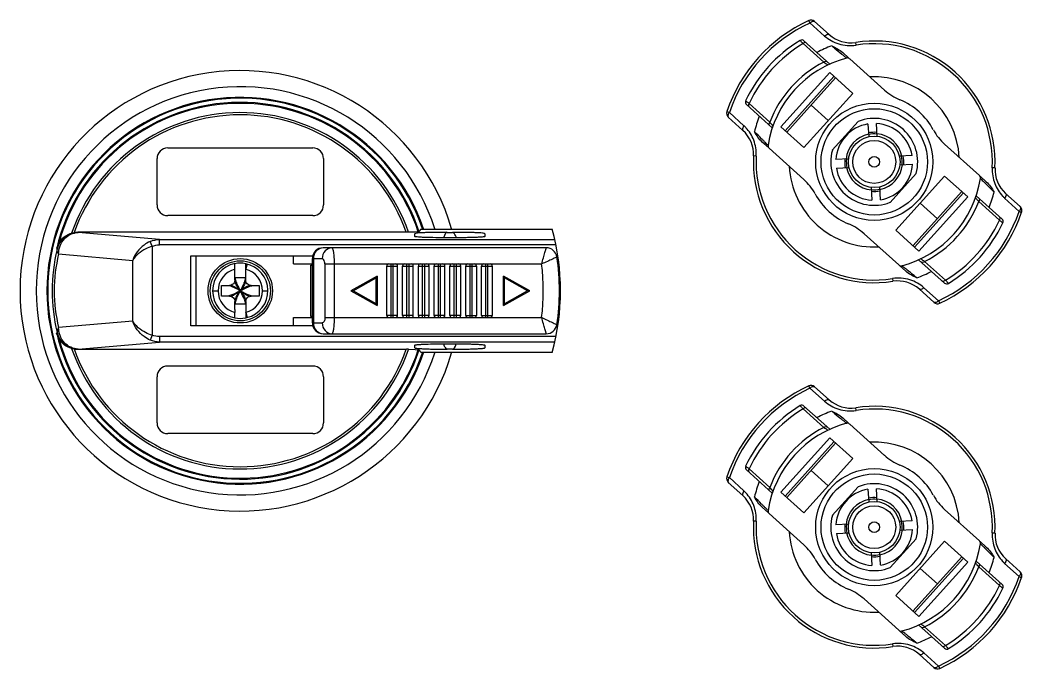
# Model space of a CAD drawing. Header units: millimetres. Extents: x 10297564 to 11610295, y -9287743 to -8409454.
# Drawn here: x 10491783 to 10493654, y -9075976 to -9074764 of the extents above; entities that cross this region are included whole.
import ezdxf

# ---------------------------------------------------------------- set-up
doc = ezdxf.new("R2010")
doc.units = ezdxf.units.MM
doc.header["$LTSCALE"] = 100
doc.layers.add('-0', color=7, linetype='Continuous')

# ---------------------------------------------------------------- blocks, each defined once
blk = doc.blocks.new('인버터 외형도')
at = {"layer": '-0', "linetype": 'Continuous'}
for p, q in [((93087.7, 55066), (93086.2, 55069.4)), ((93087.7, 55066), (93108.4, 55047.7)), ((93114.8, 55049.7), (93094.4, 55068.1)), ((93078.2, 55037.1), (93107.4, 55011.1)), ((93115.7, 55008.4), (93079.4, 55041.1)), ((93152.5, 55035), (93151.9, 55038.7)), ((93142.5, 55016.7), (93133.8, 55024.5)), ((93143.5, 55015.8), (93192.2, 54972)), ((93115.5, 54996.4), (93047.1, 54920.4)), ((93115.5, 54996.4), (93147.9, 54967.3)), ((93121.5, 54991), (93053, 54915)), ((93123.8, 54989), (93055.3, 54912.9)), ((93147.9, 54967.3), (93079.4, 54891.3)), ((93031.6, 54926.9), (93002.7, 54953.2)), ((92971.4, 54942), (92975, 54940.7)), ((92995.4, 54922.1), (92975, 54940.7)), ((93035.1, 54919), (92998.9, 54951.6)), ((93089.6, 54950.9), (93113.6, 54929.3)), ((92973.5, 54933.9), (92993.9, 54915.5)), ((93119.2, 54887.7), (93155.6, 54928.1)), ((93182.1, 54907), (93181.1, 54925)), ((93079.4, 54891.3), (93047.1, 54920.4)), ((93169.1, 54924.4), (93170.1, 54906.4)), ((93029.7, 54891.5), (93021, 54899.2)), ((92188.5, 54891), (92391.6, 54891)), ((93030.7, 54890.6), (93079.4, 54846.7)), ((93325.2, 54852.2), (93276.5, 54896.1)), ((92173.4, 54811.2), (92173.4, 54875.9)), ((92406.7, 54875.9), (92406.7, 54811.2)), ((93012.6, 54879.6), (93008.8, 54879.8)), ((93142.3, 54875.6), (93124.3, 54874.6)), ((93230.9, 54880.2), (93212.9, 54879.3)), ((93124.9, 54862.6), (93143, 54863.5)), ((93236.7, 54855.1), (93200.3, 54814.7)), ((93213.5, 54867.2), (93231.6, 54868.2)), ((93347, 54863), (93343.3, 54863.2)), ((93208, 54775.5), (93276.5, 54851.5)), ((93276.5, 54851.5), (93308.8, 54822.4)), ((93326.2, 54851.3), (93334.8, 54843.5)), ((93173.8, 54835.8), (93174.7, 54817.7)), ((93186.7, 54818.4), (93185.8, 54836.4)), ((93232, 54753.8), (93300.5, 54829.9)), ((93234.3, 54751.7), (93302.8, 54827.8)), ((93382.3, 54808.9), (93361.9, 54827.2)), ((93308.8, 54822.4), (93240.3, 54746.4)), ((93266.3, 54791.8), (93242.2, 54813.5)), ((93357, 54791.2), (93320.7, 54823.8)), ((93324.2, 54815.9), (93353.2, 54789.6)), ((93360.5, 54820.6), (93380.9, 54802)), ((92391.6, 54796.2), (92188.5, 54796.2)), ((92036.1, 54781.9), (92034.9, 54781.9)), ((92062.6, 54772.8), (92062.8, 54772.5)), ((92522.5, 54772.8), (92062.6, 54772.8)), ((92176.7, 54762.6), (92062.8, 54772.5)), ((92534.5, 54773.1), (92525.8, 54772.8)), ((92539.3, 54773.3), (92534.5, 54773.1)), ((92534.6, 54766.9), (92534.6, 54770.8)), ((92542.9, 54777.3), (92726.9, 54777.3)), ((92545.2, 54781.9), (92544, 54781.9)), ((92579.8, 54772.6), (92587.3, 54772.6)), ((92632.4, 54770.8), (92632.4, 54766.9)), ((93163.7, 54770.8), (93212.4, 54727)), ((93240.3, 54746.4), (93208, 54775.5)), ((92166.6, 54753.1), (92163.8, 54759.9)), ((92176.7, 54755.1), (92176.7, 54762.6)), ((92176.7, 54762.6), (92730.5, 54762.6)), ((92587.3, 54765), (92575.9, 54765)), ((92035.5, 54742.4), (92139.3, 54733.4)), ((92166.6, 54753.1), (92166.6, 54628.5)), ((92732.1, 54755.1), (92176.7, 54755.1)), ((92718.6, 54751), (92405.9, 54751)), ((92139.3, 54648.2), (92139.3, 54733.4)), ((92220.8, 54641.9), (92220.8, 54739.7)), ((92220.8, 54739.7), (92391.3, 54739.7)), ((92228.3, 54641.9), (92228.3, 54739.7)), ((92282.5, 54705.9), (92282.5, 54728.7)), ((92297.6, 54705.9), (92297.6, 54728.7)), ((92299.4, 54728.4), (92297.6, 54721.1)), ((92364.5, 54728.4), (92364.5, 54739.7)), ((92364.5, 54728.4), (92390.9, 54728.4)), ((92390.9, 54645.7), (92390.9, 54736)), ((92390.9, 54736), (92404.7, 54736)), ((92392.4, 54736), (92392.4, 54645.7)), ((92408.4, 54728.4), (92408.4, 54653.2)), ((92408.4, 54728.4), (92712.1, 54728.4)), ((92421.9, 54653.2), (92421.9, 54728.4)), ((92501.2, 54653.2), (92501.2, 54728.4)), ((92504.2, 54653.2), (92504.2, 54728.4)), ((92523.3, 54653.2), (92523.3, 54728.4)), ((92526.3, 54653.2), (92526.3, 54728.4)), ((92545.4, 54653.2), (92545.4, 54728.4)), ((92548.4, 54653.2), (92548.4, 54728.4)), ((92567.5, 54653.2), (92567.5, 54728.4)), ((92570.5, 54653.2), (92570.5, 54728.4)), ((92589.7, 54653.2), (92589.7, 54728.4)), ((92592.7, 54653.2), (92592.7, 54728.4)), ((92611.8, 54653.2), (92611.8, 54728.4)), ((92614.8, 54653.2), (92614.8, 54728.4)), ((92633.9, 54653.2), (92633.9, 54728.4)), ((92636.9, 54653.2), (92636.9, 54728.4)), ((93276.4, 54701.7), (93240.1, 54734.4)), ((93277.6, 54705.7), (93248.4, 54731.7)), ((92388.6, 54655), (92388.6, 54726.7)), ((92388.6, 54726.7), (92390.9, 54726.7)), ((92495.2, 54656.2), (92495.2, 54725.4)), ((92495.2, 54725.4), (92510.2, 54725.4)), ((92510.2, 54656.2), (92510.2, 54725.4)), ((92517.3, 54656.2), (92517.3, 54725.4)), ((92517.3, 54725.4), (92532.3, 54725.4)), ((92532.3, 54656.2), (92532.3, 54725.4)), ((92539.4, 54656.2), (92539.4, 54725.4)), ((92539.4, 54725.4), (92554.4, 54725.4)), ((92554.4, 54656.2), (92554.4, 54725.4)), ((92561.5, 54656.2), (92561.5, 54725.4)), ((92561.5, 54725.4), (92576.6, 54725.4)), ((92576.6, 54656.2), (92576.6, 54725.4)), ((92583.6, 54656.2), (92583.6, 54725.4)), ((92583.6, 54725.4), (92598.7, 54725.4)), ((92598.7, 54656.2), (92598.7, 54725.4)), ((92605.8, 54656.2), (92605.8, 54725.4)), ((92605.8, 54725.4), (92620.8, 54725.4)), ((92620.8, 54725.4), (92620.8, 54656.2)), ((92627.9, 54656.2), (92627.9, 54725.4)), ((92627.9, 54725.4), (92642.9, 54725.4)), ((92642.9, 54725.4), (92642.9, 54656.2)), ((93213.3, 54726.1), (93222, 54718.3)), ((92282.5, 54705.9), (92282.2, 54703.6)), ((92282.5, 54709.6), (92297.6, 54709.6)), ((92297.9, 54703.6), (92297.6, 54705.9)), ((92481.6, 54711.5), (92444.9, 54690.8)), ((92448, 54690.8), (92480.1, 54708.9)), ((92480.1, 54708.9), (92481.6, 54711.5)), ((92480.1, 54672.7), (92480.1, 54708.9)), ((92481.6, 54711.5), (92481.6, 54670.1)), ((92658.7, 54670.1), (92658.7, 54711.5)), ((92695.4, 54690.8), (92658.7, 54711.5)), ((92660.2, 54708.9), (92658.7, 54711.5)), ((92660.2, 54672.7), (92660.2, 54708.9)), ((92692.3, 54690.8), (92660.2, 54708.9)), ((93203.3, 54707.8), (93203.9, 54704.1)), ((92251.3, 54690.8), (92258.8, 54690.8)), ((92263.7, 54683.3), (92263.7, 54698.3)), ((92263.7, 54698.3), (92275, 54698.3)), ((92277.2, 54698.7), (92275, 54698.3)), ((92305.1, 54698.3), (92302.9, 54698.7)), ((92305.1, 54698.3), (92316.4, 54698.3)), ((92316.4, 54698.3), (92316.4, 54683.3)), ((92321.3, 54690.8), (92328.8, 54690.8)), ((92444.9, 54690.8), (92481.6, 54670.1)), ((92448, 54690.8), (92444.9, 54690.8)), ((92480.1, 54672.7), (92448, 54690.8)), ((92658.7, 54670.1), (92695.4, 54690.8)), ((92692.3, 54690.8), (92660.2, 54672.7)), ((92695.4, 54690.8), (92692.3, 54690.8)), ((93241.1, 54693), (93261.5, 54674.7)), ((93268.1, 54676.8), (93247.5, 54695.1)), ((92275, 54683.3), (92263.7, 54683.3)), ((92275, 54683.3), (92277.2, 54682.9)), ((92282.2, 54678), (92282.5, 54675.8)), ((92282.5, 54664.5), (92282.5, 54675.8)), ((92297.6, 54672), (92282.5, 54672)), ((92297.6, 54675.8), (92297.9, 54678)), ((92297.6, 54675.8), (92297.6, 54652.9)), ((92302.9, 54682.9), (92305.1, 54683.3)), ((92316.4, 54683.3), (92305.1, 54683.3)), ((92480.1, 54672.7), (92481.6, 54670.1)), ((92660.2, 54672.7), (92658.7, 54670.1)), ((93268.1, 54676.8), (93269.7, 54673.4)), ((92282.5, 54664.5), (92282.5, 54660.5)), ((92282.5, 54652.9), (92282.5, 54660.5)), ((92297.6, 54660.5), (92299.4, 54653.2)), ((92139.3, 54648.2), (92035.5, 54639.2)), ((92364.5, 54641.9), (92364.5, 54653.2)), ((92364.5, 54653.2), (92390.9, 54653.2)), ((92390.9, 54655), (92388.6, 54655)), ((92390.9, 54645.7), (92404.7, 54645.7)), ((92408.4, 54653.2), (92712.1, 54653.2)), ((92510.2, 54656.2), (92495.2, 54656.2)), ((92532.3, 54656.2), (92517.3, 54656.2)), ((92554.4, 54656.2), (92539.4, 54656.2)), ((92576.6, 54656.2), (92561.5, 54656.2)), ((92598.7, 54656.2), (92583.6, 54656.2)), ((92605.8, 54656.2), (92620.8, 54656.2)), ((92627.9, 54656.2), (92642.9, 54656.2)), ((92391.3, 54641.9), (92220.8, 54641.9)), ((92405.9, 54630.6), (92718.6, 54630.6)), ((92062.8, 54609.1), (92176.7, 54619)), ((92166.6, 54628.5), (92163.8, 54621.7)), ((92176.7, 54626.6), (92176.7, 54619)), ((92732.1, 54626.6), (92176.7, 54626.6)), ((92730.5, 54619), (92176.7, 54619)), ((92575.9, 54616.6), (92587.3, 54616.6)), ((92062.6, 54608.8), (92062.8, 54609.1)), ((92062.6, 54608.8), (92522.5, 54608.8)), ((92525.8, 54608.8), (92534.8, 54608.5)), ((92534.6, 54610.8), (92534.6, 54614.8)), ((92534.8, 54608.5), (92539.3, 54608.3)), ((92726.9, 54604.3), (92542.9, 54604.3)), ((92587.3, 54609), (92579.8, 54609)), ((92632.4, 54614.8), (92632.4, 54610.8)), ((92034.9, 54599.8), (92036, 54599.8)), ((92544, 54599.8), (92545.2, 54599.8)), ((92188.5, 54585.5), (92391.6, 54585.5)), ((92173.4, 54505.7), (92173.4, 54570.4)), ((92406.7, 54570.4), (92406.7, 54505.7)), ((93087.7, 54554.3), (93086.2, 54557.7)), ((93087.7, 54554.3), (93108.4, 54536)), ((93114.8, 54538.1), (93094.4, 54556.5)), ((93078.2, 54525.5), (93107.4, 54499.4)), ((93115.7, 54496.8), (93079.4, 54529.4)), ((93152.5, 54523.3), (93151.9, 54527)), ((93142.5, 54505), (93133.8, 54512.8)), ((93143.5, 54504.2), (93192.2, 54460.3)), ((92391.6, 54490.7), (92188.5, 54490.7)), ((93115.5, 54484.8), (93047.1, 54408.7)), ((93121.5, 54479.4), (93053, 54403.3)), ((93123.8, 54477.3), (93055.3, 54401.3)), ((93115.5, 54484.8), (93147.9, 54455.7)), ((93147.9, 54455.7), (93079.4, 54379.6)), ((93035.1, 54407.3), (92998.9, 54440)), ((93031.6, 54415.2), (93002.7, 54441.5)), ((93089.6, 54439.3), (93113.6, 54417.6)), ((92971.4, 54430.3), (92975, 54429.1)), ((92973.5, 54422.3), (92993.9, 54403.9)), ((92995.4, 54410.5), (92975, 54429.1)), ((93079.4, 54379.6), (93047.1, 54408.7)), ((93119.2, 54376), (93155.6, 54416.4)), ((93169.1, 54412.8), (93170.1, 54394.7)), ((93182.1, 54395.3), (93181.1, 54413.4)), ((93029.7, 54379.8), (93021, 54387.6)), ((93030.7, 54378.9), (93079.4, 54335.1)), ((93325.2, 54340.6), (93276.5, 54384.4)), ((93012.6, 54367.9), (93008.8, 54368.1)), ((93142.3, 54363.9), (93124.3, 54362.9)), ((93230.9, 54368.5), (93212.9, 54367.6)), ((93124.9, 54350.9), (93143, 54351.9)), ((93213.5, 54355.6), (93231.6, 54356.5)), ((93347, 54351.4), (93343.3, 54351.5)), ((93236.7, 54343.4), (93200.3, 54303)), ((93208, 54263.8), (93276.5, 54339.9)), ((93276.5, 54339.9), (93308.8, 54310.7)), ((93326.2, 54339.6), (93334.8, 54331.9)), ((93173.8, 54324.1), (93174.7, 54306.1)), ((93186.7, 54306.7), (93185.8, 54324.8)), ((93232, 54242.2), (93300.5, 54318.2)), ((93234.3, 54240.1), (93302.8, 54316.1)), ((93308.8, 54310.7), (93240.3, 54234.7)), ((93357, 54279.5), (93320.7, 54312.2)), ((93360.5, 54309), (93380.9, 54290.4)), ((93382.3, 54297.2), (93361.9, 54315.6)), ((93266.3, 54280.2), (93242.2, 54301.8)), ((93324.2, 54304.2), (93353.2, 54277.9)), ((93163.7, 54259.2), (93212.4, 54215.3)), ((93240.3, 54234.7), (93208, 54263.8)), ((93213.3, 54214.5), (93222, 54206.6)), ((93276.4, 54190), (93240.1, 54222.7)), ((93277.6, 54194), (93248.4, 54220)), ((93203.3, 54196.2), (93203.9, 54192.4)), ((93241.1, 54181.4), (93261.5, 54163)), ((93268.1, 54165.2), (93247.5, 54183.5)), ((93268.1, 54165.2), (93269.7, 54161.8))]:
    blk.add_line(p, q, dxfattribs=at)
for centre, radius in [((93177.9, 54871.4), 82), ((93177.9, 54871.4), 74.5), ((93177.9, 54871.4), 36.1), ((93177.9, 54871.4), 30.1), ((93177.9, 54871.4), 7.52), ((92290, 54690.8), 45.1), ((92290, 54690.8), 42.1), ((93177.9, 54359.7), 82), ((93177.9, 54359.7), 74.5), ((93177.9, 54359.7), 36.1), ((93177.9, 54359.7), 30.1), ((93177.9, 54359.7), 7.52)]:
    blk.add_circle(centre, radius, dxfattribs=at)
for centre, radius, start, end in [((93177.9, 54871.4), 218.2, 114.8676, 161.1324), ((93177.9, 54871.4), 214.4, 114.8689, 161.1314), ((93089.3, 55062.5), 7.52, 48, 114.8676), ((93097.7, 55055.1), 14.8, 129.2962, 132.6551), ((93177.9, 54871.4), 199.4, 121.3985, 154.6015), ((93177.9, 54871.4), 193.4, 121.0224, 154.9776), ((93076.4, 55037.7), 4.51, 48, 121.3985), ((93300.6, 55248.8), 307, 223.1811, 223.591), ((93145, 55083.3), 45.1, 228, 278.8333), ((93177.9, 54871.4), 169.3, 357.1667, 98.8333), ((93177.9, 54871.4), 165.5, 357.1676, 98.833), ((93177.9, 54871.4), 173.1, 110.1614, 117.5973), ((93145.7, 55074.2), 39.9, 279.4384, 279.8667), ((93177.9, 54871.4), 150.5, 104.8802, 171.1198), ((93177.9, 54871.4), 156.5, 116.7696, 159.2301), ((93307.5, 55279.4), 334.6, 233.8075, 233.9317), ((93140.4, 55012.5), 4.51, 48, 104.8802), ((92290, 54690.8), 308.5, 16.3455, 343.6545), ((93177.9, 54871.4), 119.2, 3, 93), ((92290, 54690.8), 285.9, 17.6629, 342.3349), ((93242.5, 55027.9), 75.2, 228, 247.5718), ((92290, 54690.8), 270.9, 18.6935, 341.3071), ((92290, 54690.8), 269.7, 18.7665, 341.2335), ((92290, 54690.8), 263.9, 18.2469, 167.011), ((92290, 54690.8), 262.6, 18.3172, 165.037), ((93001.9, 54955), 4.51, 154.6015, 228), ((92816.7, 54711.6), 304.9, 52.4084, 52.821), ((93177.9, 54871.4), 94.1, 28.4282, 67.5718), ((92290, 54690.8), 249.6, 19.181, 161.1338), ((92978.6, 54939.5), 7.52, 161.1324, 228), ((92986.8, 54932), 14.7, 143.3433, 146.7073), ((92290, 54690.8), 246.5, 19.4221, 160.6884), ((93177.9, 54871.4), 173.1, 158.4027, 165.8386), ((92787.2, 54701.2), 332.7, 42.0688, 42.1936), ((93177.9, 54871.4), 60.9, 344.4836, 111.5164), ((93177.9, 54871.4), 53.8, 9.4302, 86.5698), ((92963.7, 54882), 45.1, 357.1667, 48), ((92941.3, 54865.9), 78, 43.2552, 46.1552), ((93177.9, 54871.4), 53.8, 99.4302, 176.5698), ((93177.9, 54871.4), 41.4, 84.6364, 101.3636), ((93177.9, 54871.4), 39.6, 11.7342, 84.2658), ((93326.8, 54952), 75.2, 208.4282, 228), ((93177.9, 54871.4), 39.6, 101.7342, 174.2658), ((93177.9, 54871.4), 39.1, 84.2461, 101.7539), ((92188.5, 54875.9), 15, 90, 180), ((92391.6, 54875.9), 15, 0, 90), ((93033.7, 54893.9), 4.51, 171.1198, 228), ((93177.9, 54871.4), 60.9, 164.4836, 291.5164), ((93177.9, 54871.4), 169.3, 177.1667, 278.8333), ((93177.9, 54871.4), 165.5, 177.1676, 278.833), ((92971.2, 54882.3), 41.5, 356.2133, 356.6341), ((93177.9, 54871.4), 41.4, 174.6364, 191.3636), ((93177.9, 54871.4), 39.1, 174.2461, 191.7539), ((93177.9, 54871.4), 39.1, 354.2461, 11.7539), ((93177.9, 54871.4), 41.4, 354.6364, 11.3636), ((93177.9, 54871.4), 119.2, 183, 273), ((93177.9, 54871.4), 53.8, 189.4302, 266.5698), ((93177.9, 54871.4), 39.6, 191.7342, 264.2658), ((93177.9, 54871.4), 39.6, 281.7342, 354.2658), ((93177.9, 54871.4), 53.8, 279.4302, 356.5698), ((93384.7, 54860.5), 41.6, 176.2191, 176.6393), ((93392.1, 54860.8), 45.1, 177.1667, 228), ((93029, 54790.8), 75.2, 28.4282, 48), ((93177.9, 54871.4), 150.5, 284.8802, 351.1198), ((93322.2, 54848.9), 4.51, 351.1198, 48), ((93177.9, 54871.4), 94.1, 208.4282, 247.5718), ((93177.9, 54871.4), 39.1, 264.2461, 281.7539), ((93177.9, 54871.4), 41.4, 264.6364, 281.3636), ((93177.9, 54871.4), 173.1, 338.4027, 345.8386), ((93177.9, 54871.4), 156.5, 296.7696, 339.2301), ((93568.7, 55041.6), 332.7, 222.0688, 222.1936), ((93414.5, 54876.9), 78, 223.2553, 226.1555), ((92188.5, 54811.2), 15, 180, 270), ((92391.6, 54811.2), 15, 270, 0), ((93177.9, 54871.4), 214.4, 294.8685, 341.1312), ((93177.9, 54871.4), 218.2, 294.8676, 341.1324), ((93369.3, 54810.6), 14.4, 323.3235, 326.803), ((93377.3, 54803.3), 7.52, 341.1324, 48), ((93113.3, 54714.9), 75.2, 48, 67.5718), ((93177.9, 54871.4), 193.4, 301.0224, 334.9776), ((93177.9, 54871.4), 199.4, 301.3985, 334.6015), ((93539.2, 55031.2), 304.9, 232.4084, 232.821), ((93354, 54787.8), 4.51, 334.6015, 48), ((92062.8, 54742.3), 30.1, 90.0687, 167.1265), ((92062.6, 54742.6), 30.1, 90.0088, 99.8967), ((92410.4, 54690.8), 328.1, 344.7066, 15.2934), ((92272.4, 54690.8), 246, 166.3022, 193.6978), ((92245.3, 54690.8), 216, 166.185, 193.815), ((92405.9, 54736), 15, 90, 180), ((92718.6, 54736), 15, 8.415, 90), ((92290, 54690.8), 38.8, 101.2212, 258.779), ((92290, 54690.8), 38.7, 78.7758, 101.2211), ((92290, 54690.8), 38.7, 283.9433, 78.7749), ((92498.2, 54725.4), 3.01, 90, 180), ((92507.2, 54725.4), 3.01, 0, 90), ((92520.3, 54725.4), 3.01, 90, 180), ((92529.3, 54725.4), 3.01, 0, 90), ((92542.4, 54725.4), 3.01, 90, 180), ((92551.4, 54725.4), 3.01, 0, 90), ((92564.5, 54725.4), 3.01, 90, 180), ((92573.6, 54725.4), 3.01, 0, 90), ((92586.7, 54725.4), 3.01, 90, 180), ((92595.7, 54725.4), 3.01, 0, 90), ((92608.8, 54725.4), 3.01, 90, 180), ((92617.8, 54725.4), 3.01, 0, 90), ((92630.9, 54725.4), 3.01, 90, 180), ((92639.9, 54725.4), 3.01, 0, 90), ((92413.4, 54690.8), 301, 352.8192, 7.1808), ((92413.4, 54690.8), 323.6, 351.585, 8.415), ((93048.4, 54463.4), 334.6, 53.8075, 53.9317), ((92290, 54690.8), 31.2, 103.9433, 256.0566), ((92290, 54690.8), 31.2, 283.9432, 76.0568), ((93215.4, 54730.3), 4.51, 228, 284.8802), ((93177.9, 54871.4), 173.1, 290.1614, 297.5973), ((92304.7, 54711.6), 22.2, 185.0701, 198.9479), ((92311.8, 54714.1), 29.8, 199.0883, 201.9908), ((92323.6, 54718.9), 42.5, 201.9758, 203.9086), ((92256.5, 54718.9), 42.5, 336.0902, 338.0227), ((92268.3, 54714.1), 29.8, 338.0077, 340.9099), ((92275.4, 54711.6), 22.2, 341.0501, 354.9297), ((93210.2, 54668.5), 39.9, 99.4331, 99.8608), ((93210.9, 54659.5), 45.1, 48, 98.8333), ((93279.5, 54705), 4.51, 228, 301.3985), ((93055.3, 54494), 307, 43.1811, 43.591), ((92304.7, 54670), 22.2, 161.0501, 174.9297), ((92311.8, 54667.5), 29.8, 158.0077, 160.9099), ((92323.6, 54662.7), 42.5, 156.0902, 158.0227), ((92256.5, 54662.8), 42.5, 21.9758, 23.9086), ((92268.3, 54667.5), 29.8, 19.0883, 21.9908), ((92275.4, 54670), 22.2, 5.0701, 18.9479), ((93266.5, 54680.2), 7.52, 228, 294.8676), ((93258.1, 54687.7), 14.8, 309.2931, 312.647), ((92290, 54690.8), 38.7, 258.7789, 281.2245), ((92290, 54690.8), 38.7, 279.2991, 283.9474), ((92405.9, 54645.7), 15, 180, 270), ((92498.2, 54656.2), 3.01, 180, 270), ((92507.2, 54656.2), 3.01, 270, 0), ((92520.3, 54656.2), 3.01, 180, 270), ((92529.3, 54656.2), 3.01, 270, 360), ((92542.4, 54656.2), 3.01, 180, 270), ((92551.4, 54656.2), 3.01, 270, 360), ((92564.5, 54656.2), 3.01, 180, 270), ((92573.6, 54656.2), 3.01, 270, 0), ((92586.7, 54656.2), 3.01, 180, 270), ((92595.7, 54656.2), 3.01, 270, 360), ((92608.8, 54656.2), 3.01, 180, 270), ((92617.8, 54656.2), 3.01, 270, 360), ((92630.9, 54656.2), 3.01, 180, 270), ((92639.9, 54656.2), 3.01, 270, 360), ((92290, 54690.8), 263.9, 192.989, 341.7531), ((92062.8, 54639.3), 30.1, 192.8735, 269.9316), ((92718.6, 54645.7), 15, 270, 351.585), ((92290, 54690.8), 262.6, 194.963, 341.6828), ((92290, 54690.8), 249.6, 198.8662, 340.819), ((92062.6, 54639), 30.1, 260.1031, 269.9913), ((92290, 54690.8), 246.5, 199.3116, 340.5779), ((92188.5, 54570.4), 15, 90, 180), ((92391.6, 54570.4), 15, 0, 90), ((93177.9, 54359.7), 218.2, 114.8676, 161.1324), ((93177.9, 54359.7), 214.4, 114.8689, 161.1314), ((93089.3, 54550.9), 7.52, 48, 114.8676), ((93097.7, 54543.4), 14.8, 129.2962, 132.6551), ((93145, 54571.6), 45.1, 228, 278.8333), ((93177.9, 54359.7), 199.4, 121.3985, 154.6015), ((93177.9, 54359.7), 193.4, 121.0224, 154.9776), ((93076.4, 54526.1), 4.51, 48, 121.3985), ((93300.6, 54737.1), 307, 223.1811, 223.591), ((93177.9, 54359.7), 173.1, 110.1614, 117.5973), ((93177.9, 54359.7), 169.3, 357.1667, 98.8333), ((93145.7, 54562.6), 39.9, 279.4384, 279.8667), ((93177.9, 54359.7), 165.5, 357.1676, 98.833), ((92188.5, 54505.7), 15, 180, 270), ((92391.6, 54505.7), 15, 270, 0), ((93177.9, 54359.7), 150.5, 104.8802, 171.1198), ((93140.4, 54500.8), 4.51, 48, 104.8802), ((93177.9, 54359.7), 156.5, 116.7696, 159.2301), ((93307.5, 54767.8), 334.6, 233.8075, 233.9317), ((93177.9, 54359.7), 119.2, 3, 93), ((93242.5, 54516.2), 75.2, 228, 247.5718), ((93001.9, 54443.3), 4.51, 154.6015, 228), ((92816.7, 54200), 304.9, 52.4084, 52.821), ((93177.9, 54359.7), 94.1, 28.4282, 67.5718), ((92978.6, 54427.9), 7.52, 161.1324, 228), ((92986.8, 54420.3), 14.7, 143.3433, 146.7073), ((93177.9, 54359.7), 173.1, 158.4027, 165.8386), ((93177.9, 54359.7), 60.9, 344.4836, 111.5164), ((92941.3, 54354.2), 78, 43.2552, 46.1552), ((92787.2, 54189.6), 332.7, 42.0688, 42.1936), ((93177.9, 54359.7), 53.8, 99.4302, 176.5698), ((93177.9, 54359.7), 53.8, 9.4302, 86.5698), ((92963.7, 54370.3), 45.1, 357.1667, 48), ((93177.9, 54359.7), 39.6, 101.7342, 174.2658), ((93177.9, 54359.7), 41.4, 84.6364, 101.3636), ((93177.9, 54359.7), 39.1, 84.2461, 101.7539), ((93177.9, 54359.7), 39.6, 11.7342, 84.2658), ((93326.8, 54440.3), 75.2, 208.4282, 228), ((93033.7, 54382.3), 4.51, 171.1198, 228), ((93177.9, 54359.7), 169.3, 177.1667, 278.8333), ((93177.9, 54359.7), 165.5, 177.1676, 278.833), ((92971.2, 54370.6), 41.5, 356.2133, 356.6341), ((93177.9, 54359.7), 60.9, 164.4836, 291.5164), ((93177.9, 54359.7), 41.4, 174.6364, 191.3636), ((93177.9, 54359.7), 39.1, 174.2461, 191.7539), ((93177.9, 54359.7), 39.1, 354.2461, 11.7539), ((93177.9, 54359.7), 41.4, 354.6364, 11.3636), ((93177.9, 54359.7), 119.2, 183, 273), ((93177.9, 54359.7), 53.8, 189.4302, 266.5698), ((93177.9, 54359.7), 39.6, 191.7342, 264.2658), ((93177.9, 54359.7), 39.6, 281.7342, 354.2658), ((93177.9, 54359.7), 53.8, 279.4302, 356.5698), ((93384.7, 54348.8), 41.6, 176.2191, 176.6393), ((93392.1, 54349.1), 45.1, 177.1667, 228), ((93177.9, 54359.7), 150.5, 284.8802, 351.1198), ((93322.2, 54337.2), 4.51, 351.1198, 48), ((93029, 54279.1), 75.2, 28.4282, 48), ((93177.9, 54359.7), 39.1, 264.2461, 281.7539), ((93177.9, 54359.7), 94.1, 208.4282, 247.5718), ((93177.9, 54359.7), 41.4, 264.6364, 281.3636), ((93177.9, 54359.7), 173.1, 338.4027, 345.8386), ((93414.5, 54365.2), 78, 223.2553, 226.1555), ((93177.9, 54359.7), 156.5, 296.7696, 339.2301), ((93568.7, 54529.9), 332.7, 222.0688, 222.1936), ((93377.3, 54291.6), 7.52, 341.1324, 48), ((93177.9, 54359.7), 214.4, 294.8685, 341.1312), ((93177.9, 54359.7), 218.2, 294.8676, 341.1324), ((93354, 54276.1), 4.51, 334.6015, 48), ((93369.3, 54299), 14.4, 323.3235, 326.803), ((93113.3, 54203.2), 75.2, 48, 67.5718), ((93177.9, 54359.7), 193.4, 301.0224, 334.9776), ((93177.9, 54359.7), 199.4, 301.3985, 334.6015), ((93539.2, 54519.5), 304.9, 232.4084, 232.821), ((93215.4, 54218.6), 4.51, 228, 284.8802), ((93048.4, 53951.7), 334.6, 53.8075, 53.9317), ((93210.2, 54156.8), 39.9, 99.4331, 99.8608), ((93177.9, 54359.7), 173.1, 290.1614, 297.5973), ((93210.9, 54147.8), 45.1, 48, 98.8333), ((93279.5, 54193.4), 4.51, 228, 301.3985), ((93055.3, 53982.3), 307, 43.1811, 43.591), ((93266.5, 54168.6), 7.52, 228, 294.8676), ((93258.1, 54176), 14.8, 309.2931, 312.647)]:
    blk.add_arc(centre, radius, start, end, dxfattribs=at)
for centre, major_axis, ratio, start_param, end_param in [((92290, 55339.9), (0, 752.5), 0.505984, -2.42298, -2.415169), ((92579.8, 53655.7), (0, 1117), 0.040453, 0, 0.116684), ((92587.3, 55725.9), (0, 1117), 0.040453, -3.141593, -3.024981), ((92290, 54041.7), (0, 752.5), 0.505984, -0.726423, -0.718613)]:
    blk.add_ellipse(centre, major_axis=major_axis, ratio=ratio, start_param=start_param, end_param=end_param, dxfattribs=at)
for points, knots in [([(93088.4, 55066.5), (93089, 55067), (93090.6, 55068.2), (93093.3, 55069.1), (93094.4, 55068.1)], [0, 0, 0, 0, 0.338702, 1, 1, 1, 1]), ([(93076.7, 55038.7), (93076.4, 55039.1), (93075.7, 55039.8), (93074.9, 55040.8), (93074.3, 55041.1), (93074.1, 55041.6), (93074, 55041.6)], [0, 0, 0, 0, 0.424919, 0.740108, 0.93407, 1, 1, 1, 1]), ([(93082.7, 55038.2), (93082.4, 55038.4), (93080.9, 55039), (93079.2, 55038), (93078.2, 55037.1)], [0, 0, 0, 0, 0.196664, 1, 1, 1, 1]), ([(93108.4, 55047.7), (93108.9, 55048.2), (93110.6, 55049.5), (93113.6, 55050.8), (93114.8, 55049.7)], [0, 0, 0, 0, 0.332084, 1, 1, 1, 1]), ([(93108.4, 55047.7), (93111.2, 55045.3), (93117.4, 55040.7), (93131.9, 55034.7), (93144.3, 55033.6), (93152.2, 55034.9)], [0, 0, 0, 0, 0.238069, 0.484653, 1, 1, 1, 1]), ([(93118.3, 55033.9), (93119.6, 55032.8), (93124.3, 55029), (93128.9, 55025.2), (93132.3, 55022.5)], [0, 0, 0, 0, 0.281113, 1, 1, 1, 1]), ([(93107.4, 55011.1), (93107.8, 55011.4), (93109, 55012.3), (93110.9, 55012.7), (93111.7, 55012)], [0, 0, 0, 0, 0.312788, 1, 1, 1, 1]), ([(93110.5, 55008.9), (93111.1, 55008.5), (93111.8, 55007.8), (93112.7, 55007.4), (93112.9, 55007.1), (93113, 55007.1)], [0, 0, 0, 0, 0.736988, 0.932727, 1, 1, 1, 1]), ([(93132.3, 55022.5), (93133.3, 55021.7), (93135, 55020.4), (93137.1, 55018.4), (93138.5, 55017.7), (93139.1, 55016.8), (93139.3, 55016.8)], [0, 0, 0, 0, 0.416449, 0.733013, 0.931329, 1, 1, 1, 1]), ([(92997.8, 54956.9), (92997.8, 54956.8), (92998.3, 54956.7), (92998.6, 54956.2), (92999.8, 54955.5), (93000.5, 54954.9), (93000.9, 54954.5)], [0, 0, 0, 0, 0.065935, 0.259896, 0.575085, 1, 1, 1, 1]), ([(93002.7, 54953.2), (93002.4, 54952.8), (93001.6, 54951.5), (93001.3, 54949.4), (93002.1, 54948.7)], [0, 0, 0, 0, 0.318855, 1, 1, 1, 1]), ([(92974.5, 54940), (92974.1, 54939.4), (92973.1, 54937.7), (92972.5, 54934.9), (92973.5, 54933.9)], [0, 0, 0, 0, 0.338669, 1, 1, 1, 1]), ([(93031.1, 54922.6), (93030.9, 54922.8), (93030.1, 54924.2), (93030.9, 54925.9), (93031.6, 54926.9)], [0, 0, 0, 0, 0.191653, 1, 1, 1, 1]), ([(92995.4, 54922.1), (92994.9, 54921.5), (92993.7, 54919.7), (92992.8, 54916.6), (92993.9, 54915.5)], [0, 0, 0, 0, 0.332083, 1, 1, 1, 1]), ([(93012.6, 54879.9), (93013, 54887.2), (93010.6, 54901.8), (93002.9, 54914.3), (92998.1, 54919.3)], [0, 0, 0, 0, 0.515411, 1, 1, 1, 1]), ([(93022.9, 54901), (93022, 54901.9), (93017.8, 54906.2), (93013.5, 54910.4), (93010.1, 54913.7)], [0, 0, 0, 0, 0.214659, 1, 1, 1, 1]), ([(93036.1, 54921.8), (93036.2, 54921.9), (93035.8, 54922.1), (93035.4, 54922.9), (93034.6, 54923.6), (93034.1, 54924.1)], [0, 0, 0, 0, 0.067289, 0.263023, 1, 1, 1, 1]), ([(93029.2, 54894.6), (93029.3, 54894.8), (93028.3, 54895.3), (93027.4, 54896.6), (93025.3, 54898.5), (93023.8, 54900.1), (93022.9, 54901)], [0, 0, 0, 0, 0.068681, 0.266975, 0.583551, 1, 1, 1, 1]), ([(93343.2, 54862.9), (93342.8, 54855.6), (93345.2, 54841), (93353, 54828.5), (93357.7, 54823.5)], [0, 0, 0, 0, 0.515411, 1, 1, 1, 1]), ([(93326.6, 54848.2), (93326.6, 54848), (93327.6, 54847.5), (93328.4, 54846.2), (93330.6, 54844.2), (93332.1, 54842.7), (93332.9, 54841.8)], [0, 0, 0, 0, 0.068681, 0.266975, 0.583551, 1, 1, 1, 1]), ([(93332.9, 54841.8), (93333.8, 54840.9), (93338.1, 54836.6), (93342.4, 54832.4), (93345.7, 54829.1)], [0, 0, 0, 0, 0.214659, 1, 1, 1, 1]), ([(93361.9, 54827.2), (93362.2, 54827), (93363.2, 54824.7), (93361.6, 54822.2), (93360.5, 54820.6)], [0, 0, 0, 0, 0.166451, 1, 1, 1, 1]), ([(93319.7, 54821), (93319.7, 54820.9), (93320, 54820.7), (93320.5, 54819.9), (93321.2, 54819.2), (93321.8, 54818.7)], [0, 0, 0, 0, 0.067289, 0.263023, 1, 1, 1, 1]), ([(93324.7, 54820.2), (93324.9, 54820), (93325.7, 54818.6), (93324.9, 54816.9), (93324.2, 54815.9)], [0, 0, 0, 0, 0.191653, 1, 1, 1, 1]), ([(93380.9, 54802), (93381.4, 54802), (93382.2, 54801.6), (93383.4, 54801.1), (93383.9, 54801.1), (93384.4, 54800.7), (93384.4, 54800.8)], [0, 0, 0, 0, 0.41407, 0.731866, 0.931777, 1, 1, 1, 1]), ([(93382.3, 54808.9), (93382.6, 54808.6), (93383.6, 54806.5), (93382.3, 54804.2), (93381.3, 54802.7)], [0, 0, 0, 0, 0.177307, 1, 1, 1, 1]), ([(93353.2, 54789.6), (93353.5, 54790), (93354.3, 54791.3), (93354.5, 54793.4), (93353.7, 54794.1)], [0, 0, 0, 0, 0.318855, 1, 1, 1, 1]), ([(93358.1, 54785.9), (93358.1, 54785.9), (93357.6, 54786.1), (93357.2, 54786.6), (93356.1, 54787.3), (93355.4, 54787.9), (93354.9, 54788.3)], [0, 0, 0, 0, 0.065935, 0.259896, 0.575085, 1, 1, 1, 1]), ([(92035.5, 54742.4), (92035.6, 54749.9), (92041, 54765.1), (92055.8, 54772.3), (92062.8, 54772.5)], [0, 0, 0, 0, 0.516853, 1, 1, 1, 1]), ([(92036.4, 54758.6), (92037.4, 54760.3), (92041.9, 54766.2), (92048.7, 54770.2), (92053.8, 54771.5)], [0, 0, 0, 0, 0.273904, 1, 1, 1, 1]), ([(92579.8, 54772.6), (92574, 54772.6), (92565.6, 54772.6), (92555, 54772.4), (92548.2, 54772.2), (92542.8, 54771.9), (92538.3, 54771.7), (92536.3, 54771.2), (92534.6, 54771.1), (92534.6, 54770.8)], [0, 0, 0, 0, 0.381728, 0.554162, 0.705397, 0.829581, 0.922007, 0.979275, 1, 1, 1, 1]), ([(92540.7, 54773.5), (92540.7, 54773.4), (92540, 54773.4), (92539.6, 54773.4), (92539.2, 54773.3)], [0, 0, 0, 0, 0.177989, 1, 1, 1, 1]), ([(92592.5, 54765.1), (92592, 54766.6), (92591, 54769.2), (92588.8, 54772.6), (92587.3, 54772.6)], [0, 0, 0, 0, 0.50501, 1, 1, 1, 1]), ([(92632.4, 54770.8), (92632.4, 54771.1), (92630.7, 54771.2), (92628.7, 54771.7), (92624.3, 54771.9), (92618.8, 54772.2), (92612, 54772.4), (92601.4, 54772.6), (92593, 54772.6), (92587.3, 54772.6)], [0, 0, 0, 0, 0.020725, 0.077993, 0.170418, 0.294603, 0.445837, 0.618272, 1, 1, 1, 1]), ([(92163.8, 54759.9), (92160.7, 54758.6), (92150.1, 54752.4), (92142.1, 54741.9), (92139.3, 54733.4)], [0, 0, 0, 0, 0.271083, 1, 1, 1, 1]), ([(92575.9, 54765), (92570.6, 54765.1), (92560.8, 54765.2), (92549.2, 54765.4), (92541.9, 54765.9), (92538, 54766.1), (92536.2, 54766.5), (92534.6, 54766.6), (92534.6, 54766.9)], [0, 0, 0, 0, 0.387321, 0.710218, 0.832171, 0.922481, 0.978941, 1, 1, 1, 1]), ([(92632.4, 54766.9), (92632.4, 54766.5), (92630.7, 54766.5), (92628.6, 54766), (92624.2, 54765.8), (92618.8, 54765.5), (92612, 54765.3), (92601.4, 54765.1), (92593, 54765), (92587.3, 54765)], [0, 0, 0, 0, 0.021447, 0.079084, 0.170966, 0.294557, 0.446128, 0.618759, 1, 1, 1, 1]), ([(92032.8, 54750.1), (92032.9, 54749.9), (92033.2, 54749.6), (92033.4, 54749.2), (92033.5, 54749.1)], [0, 0, 0, 0, 0.500013, 1, 1, 1, 1]), ([(92035.5, 54742.4), (92035.1, 54742.9), (92033.9, 54744.9), (92033.2, 54747.4), (92033.5, 54749.1)], [0, 0, 0, 0, 0.285737, 1, 1, 1, 1]), ([(92166.6, 54753.1), (92163.5, 54752.1), (92152.9, 54748), (92143.3, 54740.4), (92139.3, 54733.4)], [0, 0, 0, 0, 0.286935, 1, 1, 1, 1]), ([(92405.9, 54751), (92402.4, 54751), (92394.9, 54747.4), (92392.4, 54739.7), (92392.4, 54736)], [0, 0, 0, 0, 0.481132, 1, 1, 1, 1]), ([(92418.2, 54751), (92414.7, 54751), (92407.2, 54747.4), (92404.7, 54739.7), (92404.7, 54736)], [0, 0, 0, 0, 0.480721, 1, 1, 1, 1]), ([(92421.9, 54728.4), (92421.9, 54731.5), (92421.8, 54736.9), (92421, 54744.1), (92420.1, 54748.2), (92418.9, 54751), (92418.2, 54751)], [0, 0, 0, 0, 0.394754, 0.703336, 0.9083, 1, 1, 1, 1]), ([(92712.1, 54728.4), (92712.9, 54731.3), (92714.4, 54736.5), (92716.3, 54742.8), (92717.3, 54746.8), (92718.2, 54749.1), (92718.1, 54750), (92718.8, 54751), (92718.6, 54751)], [0, 0, 0, 0, 0.376247, 0.699734, 0.826061, 0.920948, 0.980065, 1, 1, 1, 1]), ([(92408.4, 54728.4), (92408.4, 54729.4), (92408, 54731.5), (92407.3, 54734.6), (92405.5, 54735.7), (92404.7, 54736)], [0, 0, 0, 0, 0.33087, 0.738339, 1, 1, 1, 1]), ([(92733.5, 54738.2), (92733.5, 54738.3), (92732.6, 54737.5), (92731.7, 54737.4), (92729.5, 54736.2), (92725.7, 54734.6), (92719.8, 54731.8), (92714.8, 54729.6), (92712.1, 54728.4)], [0, 0, 0, 0, 0.019968, 0.079328, 0.174441, 0.300815, 0.624107, 1, 1, 1, 1]), ([(93245.4, 54733.9), (93244.8, 54734.3), (93244, 54735), (93243.2, 54735.4), (93243, 54735.7), (93242.9, 54735.7)], [0, 0, 0, 0, 0.736988, 0.932727, 1, 1, 1, 1]), ([(93248.4, 54731.7), (93248.1, 54731.4), (93246.9, 54730.5), (93244.9, 54730.1), (93244.2, 54730.8)], [0, 0, 0, 0, 0.312788, 1, 1, 1, 1]), ([(93223.6, 54720.3), (93222.6, 54721.1), (93220.9, 54722.4), (93218.7, 54724.4), (93217.3, 54725.1), (93216.8, 54726), (93216.6, 54726)], [0, 0, 0, 0, 0.416449, 0.733013, 0.931329, 1, 1, 1, 1]), ([(93237.6, 54708.9), (93236.3, 54710), (93231.6, 54713.8), (93226.9, 54717.6), (93223.6, 54720.3)], [0, 0, 0, 0, 0.281113, 1, 1, 1, 1]), ([(92290, 54690.8), (92288, 54693.6), (92285, 54697.7), (92282.6, 54702.5), (92282.4, 54704.2)], [0, 0, 0, 0, 0.66624, 1, 1, 1, 1]), ([(92284.7, 54701.6), (92285, 54700.9), (92286.7, 54697.3), (92288.6, 54693.7), (92290, 54690.8)], [0, 0, 0, 0, 0.195303, 1, 1, 1, 1]), ([(92295.4, 54701.6), (92295, 54700.9), (92293.3, 54697.3), (92291.5, 54693.7), (92290, 54690.8)], [0, 0, 0, 0, 0.195303, 1, 1, 1, 1]), ([(92296.9, 54701.5), (92296.6, 54700.9), (92294.7, 54697.1), (92292.2, 54693.6), (92290, 54690.8)], [0, 0, 0, 0, 0.171246, 1, 1, 1, 1]), ([(93247.5, 54695.1), (93244.6, 54697.5), (93238.5, 54702.1), (93224, 54708.1), (93211.6, 54709.2), (93203.6, 54707.9)], [0, 0, 0, 0, 0.238069, 0.484653, 1, 1, 1, 1]), ([(93273.2, 54704.6), (93273.4, 54704.4), (93275, 54703.8), (93276.7, 54704.8), (93277.6, 54705.7)], [0, 0, 0, 0, 0.196664, 1, 1, 1, 1]), ([(93279.1, 54704.1), (93279.5, 54703.7), (93280.2, 54703), (93281, 54702), (93281.5, 54701.7), (93281.7, 54701.2), (93281.8, 54701.2)], [0, 0, 0, 0, 0.424919, 0.740108, 0.93407, 1, 1, 1, 1]), ([(92290, 54690.8), (92288.2, 54691.7), (92283, 54694.3), (92277.8, 54697.1), (92274.1, 54697.9)], [0, 0, 0, 0, 0.353805, 1, 1, 1, 1]), ([(92290, 54690.8), (92288.2, 54689.9), (92283, 54687.3), (92277.8, 54684.5), (92274.1, 54683.7)], [0, 0, 0, 0, 0.353805, 1, 1, 1, 1]), ([(92290, 54690.8), (92287.3, 54688.7), (92283.1, 54685.7), (92278.3, 54683.4), (92276.6, 54683.2)], [0, 0, 0, 0, 0.66624, 1, 1, 1, 1]), ([(92279.3, 54697.7), (92280, 54697.4), (92283.8, 54695.5), (92287.2, 54692.9), (92290, 54690.8)], [0, 0, 0, 0, 0.171246, 1, 1, 1, 1]), ([(92283.2, 54680.1), (92283.5, 54680.7), (92285.4, 54684.6), (92287.9, 54688), (92290, 54690.8)], [0, 0, 0, 0, 0.171246, 1, 1, 1, 1]), ([(92284.7, 54680), (92285, 54680.7), (92286.7, 54684.3), (92288.6, 54687.9), (92290, 54690.8)], [0, 0, 0, 0, 0.195303, 1, 1, 1, 1]), ([(92290, 54690.8), (92292.8, 54692.9), (92296.9, 54695.9), (92301.7, 54698.3), (92303.5, 54698.4)], [0, 0, 0, 0, 0.66624, 1, 1, 1, 1]), ([(92290, 54690.8), (92291.9, 54691.7), (92297.1, 54694.3), (92302.3, 54697.1), (92306, 54697.9)], [0, 0, 0, 0, 0.353805, 1, 1, 1, 1]), ([(92300.8, 54683.9), (92300.1, 54684.2), (92296.3, 54686.1), (92292.8, 54688.7), (92290, 54690.8)], [0, 0, 0, 0, 0.171246, 1, 1, 1, 1]), ([(92290, 54690.8), (92291.9, 54689.9), (92297.1, 54687.3), (92302.3, 54684.5), (92306, 54683.7)], [0, 0, 0, 0, 0.353805, 1, 1, 1, 1]), ([(92295.4, 54680), (92295, 54680.7), (92293.3, 54684.3), (92291.5, 54687.9), (92290, 54690.8)], [0, 0, 0, 0, 0.195303, 1, 1, 1, 1]), ([(92290, 54690.8), (92292.1, 54688.1), (92295.1, 54683.9), (92297.5, 54679.1), (92297.7, 54677.4)], [0, 0, 0, 0, 0.66624, 1, 1, 1, 1]), ([(93247.5, 54695.1), (93246.9, 54694.6), (93245.2, 54693.3), (93242.2, 54692), (93241.1, 54693)], [0, 0, 0, 0, 0.332084, 1, 1, 1, 1]), ([(93267.5, 54676.3), (93266.9, 54675.8), (93265.3, 54674.6), (93262.5, 54673.7), (93261.5, 54674.7)], [0, 0, 0, 0, 0.338712, 1, 1, 1, 1]), ([(92166.6, 54628.5), (92163.4, 54629.5), (92152.9, 54633.8), (92143.4, 54641.3), (92139.3, 54648.2)], [0, 0, 0, 0, 0.289449, 1, 1, 1, 1]), ([(92163.8, 54621.7), (92160.8, 54623), (92150.2, 54629.2), (92142.1, 54639.7), (92139.3, 54648.2)], [0, 0, 0, 0, 0.268727, 1, 1, 1, 1]), ([(92392.4, 54645.7), (92392.4, 54641.9), (92394.9, 54634.2), (92402.4, 54630.6), (92405.9, 54630.6)], [0, 0, 0, 0, 0.518868, 1, 1, 1, 1]), ([(92408.4, 54653.2), (92408.4, 54651.3), (92408.3, 54648), (92405.7, 54646.2), (92404.7, 54645.7)], [0, 0, 0, 0, 0.626248, 1, 1, 1, 1]), ([(92404.7, 54645.7), (92404.7, 54641.9), (92407.2, 54634.2), (92414.7, 54630.6), (92418.2, 54630.6)], [0, 0, 0, 0, 0.519279, 1, 1, 1, 1]), ([(92418.2, 54630.6), (92418.9, 54630.6), (92420.1, 54633.4), (92421, 54637.5), (92421.8, 54644.8), (92421.9, 54650.1), (92421.9, 54653.2)], [0, 0, 0, 0, 0.091989, 0.297463, 0.606159, 1, 1, 1, 1]), ([(92718.6, 54630.6), (92718.8, 54630.6), (92718.1, 54631.6), (92718.2, 54632.5), (92717.3, 54634.8), (92716.3, 54638.8), (92714.4, 54645.1), (92712.9, 54650.4), (92712.1, 54653.2)], [0, 0, 0, 0, 0.01988, 0.079079, 0.174023, 0.300289, 0.623698, 1, 1, 1, 1]), ([(92712.1, 54653.2), (92714.8, 54652), (92719.8, 54649.8), (92725.7, 54647), (92729.5, 54645.4), (92731.7, 54644.2), (92732.6, 54644.1), (92733.5, 54643.3), (92733.5, 54643.5)], [0, 0, 0, 0, 0.375847, 0.699198, 0.82562, 0.920675, 0.979949, 1, 1, 1, 1]), ([(92033.5, 54632.6), (92033.4, 54632.4), (92033.2, 54632), (92032.9, 54631.7), (92032.8, 54631.5)], [0, 0, 0, 0, 0.499983, 1, 1, 1, 1]), ([(92035.5, 54639.2), (92035.1, 54638.7), (92033.9, 54636.7), (92033.2, 54634.2), (92033.5, 54632.6)], [0, 0, 0, 0, 0.285742, 1, 1, 1, 1]), ([(92062.8, 54609.1), (92055.8, 54609.3), (92041, 54616.5), (92035.6, 54631.7), (92035.5, 54639.2)], [0, 0, 0, 0, 0.483147, 1, 1, 1, 1]), ([(92053.8, 54610.1), (92052.2, 54610.5), (92045.2, 54613), (92039.3, 54618.2), (92036.4, 54623)], [0, 0, 0, 0, 0.232435, 1, 1, 1, 1]), ([(92534.6, 54614.8), (92534.6, 54615), (92536.2, 54615.1), (92538, 54615.5), (92542, 54615.7), (92549.2, 54616.2), (92560.8, 54616.4), (92570.6, 54616.6), (92575.9, 54616.6)], [0, 0, 0, 0, 0.021075, 0.077586, 0.167981, 0.290038, 0.613327, 1, 1, 1, 1]), ([(92587.3, 54616.6), (92593, 54616.6), (92601.4, 54616.5), (92612, 54616.3), (92618.8, 54616.1), (92624.2, 54615.8), (92628.6, 54615.6), (92630.7, 54615.1), (92632.4, 54615.1), (92632.4, 54614.8)], [0, 0, 0, 0, 0.381241, 0.553872, 0.705444, 0.829034, 0.920917, 0.978554, 1, 1, 1, 1]), ([(92057.4, 54609.3), (92056.5, 54609.4), (92055.5, 54609.6), (92054.5, 54609.9), (92054.3, 54610)], [0, 0, 0, 0, 0.82631, 1, 1, 1, 1]), ([(92534.6, 54610.8), (92534.6, 54610.5), (92536.3, 54610.4), (92538.3, 54610), (92542.8, 54609.8), (92548.2, 54609.5), (92555, 54609.3), (92565.6, 54609), (92574, 54609), (92579.8, 54609)], [0, 0, 0, 0, 0.020725, 0.077993, 0.170418, 0.294603, 0.445837, 0.618272, 1, 1, 1, 1]), ([(92540.7, 54608.2), (92540.7, 54608.2), (92540, 54608.2), (92539.6, 54608.3), (92539.2, 54608.3)], [0, 0, 0, 0, 0.177105, 1, 1, 1, 1]), ([(92587.3, 54609), (92593, 54609), (92601.4, 54609), (92612, 54609.3), (92618.8, 54609.5), (92624.3, 54609.8), (92628.7, 54610), (92630.7, 54610.4), (92632.4, 54610.5), (92632.4, 54610.8)], [0, 0, 0, 0, 0.381728, 0.554162, 0.705397, 0.829581, 0.922007, 0.979275, 1, 1, 1, 1]), ([(93088.4, 54554.9), (93089, 54555.3), (93090.6, 54556.5), (93093.3, 54557.4), (93094.4, 54556.5)], [0, 0, 0, 0, 0.338702, 1, 1, 1, 1]), ([(93108.4, 54536), (93108.9, 54536.5), (93110.6, 54537.9), (93113.6, 54539.1), (93114.8, 54538.1)], [0, 0, 0, 0, 0.332084, 1, 1, 1, 1]), ([(93108.4, 54536), (93111.2, 54533.6), (93117.4, 54529.1), (93131.9, 54523), (93144.3, 54521.9), (93152.2, 54523.3)], [0, 0, 0, 0, 0.238069, 0.484653, 1, 1, 1, 1]), ([(93076.7, 54527.1), (93076.4, 54527.5), (93075.7, 54528.1), (93074.9, 54529.2), (93074.3, 54529.5), (93074.1, 54530), (93074, 54529.9)], [0, 0, 0, 0, 0.424919, 0.740108, 0.93407, 1, 1, 1, 1]), ([(93082.7, 54526.5), (93082.4, 54526.7), (93080.9, 54527.4), (93079.2, 54526.3), (93078.2, 54525.5)], [0, 0, 0, 0, 0.196664, 1, 1, 1, 1]), ([(93118.3, 54522.2), (93119.6, 54521.1), (93124.3, 54517.3), (93128.9, 54513.5), (93132.3, 54510.8)], [0, 0, 0, 0, 0.281113, 1, 1, 1, 1]), ([(93132.3, 54510.8), (93133.3, 54510), (93135, 54508.7), (93137.1, 54506.7), (93138.5, 54506), (93139.1, 54505.1), (93139.3, 54505.2)], [0, 0, 0, 0, 0.416449, 0.733013, 0.931329, 1, 1, 1, 1]), ([(93107.4, 54499.4), (93107.8, 54499.7), (93109, 54500.6), (93110.9, 54501.1), (93111.7, 54500.4)], [0, 0, 0, 0, 0.312788, 1, 1, 1, 1]), ([(93110.5, 54497.3), (93111.1, 54496.8), (93111.8, 54496.1), (93112.7, 54495.8), (93112.9, 54495.4), (93113, 54495.5)], [0, 0, 0, 0, 0.736988, 0.932727, 1, 1, 1, 1]), ([(92997.8, 54445.3), (92997.8, 54445.2), (92998.3, 54445), (92998.6, 54444.5), (92999.8, 54443.8), (93000.5, 54443.2), (93000.9, 54442.9)], [0, 0, 0, 0, 0.065935, 0.259896, 0.575085, 1, 1, 1, 1]), ([(93002.7, 54441.5), (93002.4, 54441.1), (93001.6, 54439.9), (93001.3, 54437.7), (93002.1, 54437)], [0, 0, 0, 0, 0.318855, 1, 1, 1, 1]), ([(92974.5, 54428.4), (92974.1, 54427.8), (92973.1, 54426.1), (92972.5, 54423.2), (92973.5, 54422.3)], [0, 0, 0, 0, 0.338669, 1, 1, 1, 1]), ([(92995.4, 54410.5), (92994.9, 54409.9), (92993.7, 54408.1), (92992.8, 54404.9), (92993.9, 54403.9)], [0, 0, 0, 0, 0.332083, 1, 1, 1, 1]), ([(93012.6, 54368.2), (93013, 54375.6), (93010.6, 54390.2), (93002.9, 54402.6), (92998.1, 54407.7)], [0, 0, 0, 0, 0.515411, 1, 1, 1, 1]), ([(93031.1, 54410.9), (93030.9, 54411.1), (93030.1, 54412.5), (93030.9, 54414.2), (93031.6, 54415.2)], [0, 0, 0, 0, 0.191653, 1, 1, 1, 1]), ([(93036.1, 54410.2), (93036.2, 54410.2), (93035.8, 54410.4), (93035.4, 54411.2), (93034.6, 54411.9), (93034.1, 54412.4)], [0, 0, 0, 0, 0.067289, 0.263023, 1, 1, 1, 1]), ([(93022.9, 54389.3), (93022, 54390.2), (93017.8, 54394.5), (93013.5, 54398.7), (93010.1, 54402.1)], [0, 0, 0, 0, 0.214659, 1, 1, 1, 1]), ([(93029.2, 54383), (93029.3, 54383.2), (93028.3, 54383.6), (93027.4, 54385), (93025.3, 54386.9), (93023.8, 54388.4), (93022.9, 54389.3)], [0, 0, 0, 0, 0.068681, 0.266975, 0.583551, 1, 1, 1, 1]), ([(93343.2, 54351.2), (93342.8, 54343.9), (93345.2, 54329.3), (93353, 54316.8), (93357.7, 54311.8)], [0, 0, 0, 0, 0.515411, 1, 1, 1, 1]), ([(93326.6, 54336.5), (93326.6, 54336.3), (93327.6, 54335.9), (93328.4, 54334.5), (93330.6, 54332.6), (93332.1, 54331), (93332.9, 54330.1)], [0, 0, 0, 0, 0.068681, 0.266975, 0.583551, 1, 1, 1, 1]), ([(93332.9, 54330.1), (93333.8, 54329.2), (93338.1, 54324.9), (93342.4, 54320.7), (93345.7, 54317.4)], [0, 0, 0, 0, 0.214659, 1, 1, 1, 1]), ([(93319.7, 54309.3), (93319.7, 54309.2), (93320, 54309.1), (93320.5, 54308.3), (93321.2, 54307.6), (93321.8, 54307)], [0, 0, 0, 0, 0.067289, 0.263023, 1, 1, 1, 1]), ([(93324.7, 54308.6), (93324.9, 54308.4), (93325.7, 54306.9), (93324.9, 54305.3), (93324.2, 54304.2)], [0, 0, 0, 0, 0.191653, 1, 1, 1, 1]), ([(93361.9, 54315.6), (93362.2, 54315.3), (93363.2, 54313), (93361.6, 54310.6), (93360.5, 54309)], [0, 0, 0, 0, 0.166451, 1, 1, 1, 1]), ([(93382.3, 54297.2), (93382.6, 54296.9), (93383.6, 54294.8), (93382.3, 54292.6), (93381.3, 54291.1)], [0, 0, 0, 0, 0.177307, 1, 1, 1, 1]), ([(93353.2, 54277.9), (93353.5, 54278.3), (93354.3, 54279.6), (93354.5, 54281.7), (93353.7, 54282.4)], [0, 0, 0, 0, 0.318855, 1, 1, 1, 1]), ([(93380.9, 54290.4), (93381.4, 54290.3), (93382.2, 54289.9), (93383.4, 54289.4), (93383.9, 54289.5), (93384.4, 54289.1), (93384.4, 54289.2)], [0, 0, 0, 0, 0.41407, 0.731866, 0.931777, 1, 1, 1, 1]), ([(93358.1, 54274.2), (93358.1, 54274.3), (93357.6, 54274.4), (93357.2, 54274.9), (93356.1, 54275.7), (93355.4, 54276.3), (93354.9, 54276.6)], [0, 0, 0, 0, 0.065935, 0.259896, 0.575085, 1, 1, 1, 1]), ([(93245.4, 54222.2), (93244.8, 54222.6), (93244, 54223.3), (93243.2, 54223.7), (93243, 54224), (93242.9, 54224)], [0, 0, 0, 0, 0.736988, 0.932727, 1, 1, 1, 1]), ([(93223.6, 54208.7), (93222.6, 54209.4), (93220.9, 54210.8), (93218.7, 54212.7), (93217.3, 54213.4), (93216.8, 54214.3), (93216.6, 54214.3)], [0, 0, 0, 0, 0.416449, 0.733013, 0.931329, 1, 1, 1, 1]), ([(93248.4, 54220), (93248.1, 54219.7), (93246.9, 54218.9), (93244.9, 54218.4), (93244.2, 54219.1)], [0, 0, 0, 0, 0.312788, 1, 1, 1, 1]), ([(93247.5, 54183.5), (93244.6, 54185.9), (93238.5, 54190.4), (93224, 54196.5), (93211.6, 54197.5), (93203.6, 54196.2)], [0, 0, 0, 0, 0.238069, 0.484653, 1, 1, 1, 1]), ([(93237.6, 54197.3), (93236.3, 54198.3), (93231.6, 54202.1), (93226.9, 54206), (93223.6, 54208.7)], [0, 0, 0, 0, 0.281113, 1, 1, 1, 1]), ([(93247.5, 54183.5), (93246.9, 54183), (93245.2, 54181.6), (93242.2, 54180.3), (93241.1, 54181.4)], [0, 0, 0, 0, 0.332084, 1, 1, 1, 1]), ([(93273.2, 54193), (93273.4, 54192.8), (93275, 54192.1), (93276.7, 54193.1), (93277.6, 54194)], [0, 0, 0, 0, 0.196664, 1, 1, 1, 1]), ([(93279.1, 54192.4), (93279.5, 54192), (93280.2, 54191.3), (93281, 54190.3), (93281.5, 54190), (93281.7, 54189.5), (93281.8, 54189.5)], [0, 0, 0, 0, 0.424919, 0.740108, 0.93407, 1, 1, 1, 1]), ([(93267.5, 54164.6), (93266.9, 54164.1), (93265.3, 54163), (93262.5, 54162), (93261.5, 54163)], [0, 0, 0, 0, 0.338712, 1, 1, 1, 1])]:
    blk.add_open_spline(points, degree=3, knots=knots, dxfattribs=at)
for points in [[(93118.3, 55033.9), (93123.8, 55031.3), (93129.3, 55028.5), (93133.8, 55024.5)], [(93107.4, 55011.1), (93108.3, 55010.5), (93109.1, 55009.9), (93109.9, 55009.4)], [(93033.6, 54924.7), (93032.9, 54925.4), (93032.3, 54926.1), (93031.6, 54926.9)], [(93021, 54899.2), (93016.6, 54903.3), (93013.2, 54908.5), (93010.1, 54913.7)], [(93334.8, 54843.5), (93339.3, 54839.5), (93342.6, 54834.2), (93345.7, 54829.1)], [(93322.2, 54818.1), (93322.9, 54817.4), (93323.6, 54816.7), (93324.2, 54815.9)], [(92053.8, 54771.5), (92054.9, 54771.8), (92056, 54772.1), (92057.1, 54772.2)], [(92525.8, 54772.8), (92524.8, 54772.8), (92523.8, 54772.8), (92522.8, 54772.8)], [(92036.4, 54758.6), (92034.8, 54756), (92033.6, 54753.1), (92032.8, 54750.1)], [(92163.8, 54759.9), (92167.8, 54761.7), (92172.3, 54762.6), (92176.7, 54762.6)], [(92166.6, 54753.1), (92169.7, 54754.4), (92173.2, 54755.1), (92176.7, 54755.1)], [(93248.4, 54731.7), (93247.6, 54732.3), (93246.8, 54732.8), (93246, 54733.4)], [(93237.6, 54708.9), (93232.1, 54711.5), (93226.5, 54714.2), (93222, 54718.3)], [(92282.2, 54703.6), (92281.5, 54701.4), (92279.4, 54699.4), (92277.2, 54698.7)], [(92297.5, 54703.4), (92297.4, 54702.7), (92297.1, 54702.1), (92296.9, 54701.5)], [(92302.9, 54698.7), (92300.6, 54699.4), (92298.6, 54701.4), (92297.9, 54703.6)], [(92277.5, 54698.3), (92278.1, 54698.1), (92278.7, 54697.9), (92279.3, 54697.7)], [(92277.2, 54682.9), (92279.4, 54682.3), (92281.5, 54680.2), (92282.2, 54678)], [(92282.6, 54678.3), (92282.7, 54678.9), (92282.9, 54679.5), (92283.2, 54680.1)], [(92297.9, 54678), (92298.6, 54680.2), (92300.6, 54682.3), (92302.9, 54682.9)], [(92302.6, 54683.3), (92302, 54683.5), (92301.4, 54683.7), (92300.8, 54683.9)], [(92036.4, 54623), (92034.8, 54625.6), (92033.6, 54628.5), (92032.8, 54631.5)], [(92176.7, 54619), (92172.3, 54619.1), (92167.8, 54620), (92163.8, 54621.7)], [(92176.7, 54626.6), (92173.2, 54626.6), (92169.7, 54627.2), (92166.6, 54628.5)], [(92574.5, 54616.6), (92574.7, 54615.9), (92575, 54615.2), (92575.3, 54614.6)], [(92525.8, 54608.8), (92524.8, 54608.8), (92523.8, 54608.9), (92522.8, 54608.8)], [(92575.3, 54614.6), (92575.6, 54613.8), (92575.9, 54613), (92576.3, 54612.3)], [(92576.3, 54612.3), (92577, 54610.9), (92578.2, 54609), (92579.8, 54609)], [(93118.3, 54522.2), (93123.8, 54519.6), (93129.3, 54516.9), (93133.8, 54512.8)], [(93107.4, 54499.4), (93108.3, 54498.9), (93109.1, 54498.3), (93109.9, 54497.7)], [(93033.6, 54413), (93032.9, 54413.7), (93032.3, 54414.5), (93031.6, 54415.2)], [(93021, 54387.6), (93016.6, 54391.6), (93013.2, 54396.9), (93010.1, 54402.1)], [(93334.8, 54331.9), (93339.3, 54327.8), (93342.6, 54322.6), (93345.7, 54317.4)], [(93322.2, 54306.5), (93322.9, 54305.7), (93323.6, 54305), (93324.2, 54304.2)], [(93248.4, 54220), (93247.6, 54220.6), (93246.8, 54221.2), (93246, 54221.8)], [(93237.6, 54197.3), (93232.1, 54199.8), (93226.5, 54202.6), (93222, 54206.6)]]:
    blk.add_open_spline(points, degree=3, dxfattribs=at)

msp = doc.modelspace()

# ---------------------------------------------------------------- block references
at = {"xscale": 1.333333333333333, "yscale": 1.333333333333333, "zscale": 1.333333333333333}
msp.add_blockref('인버터 외형도', (10369140.6, -9148191), dxfattribs=at)

doc.saveas('drawing.dxf')
